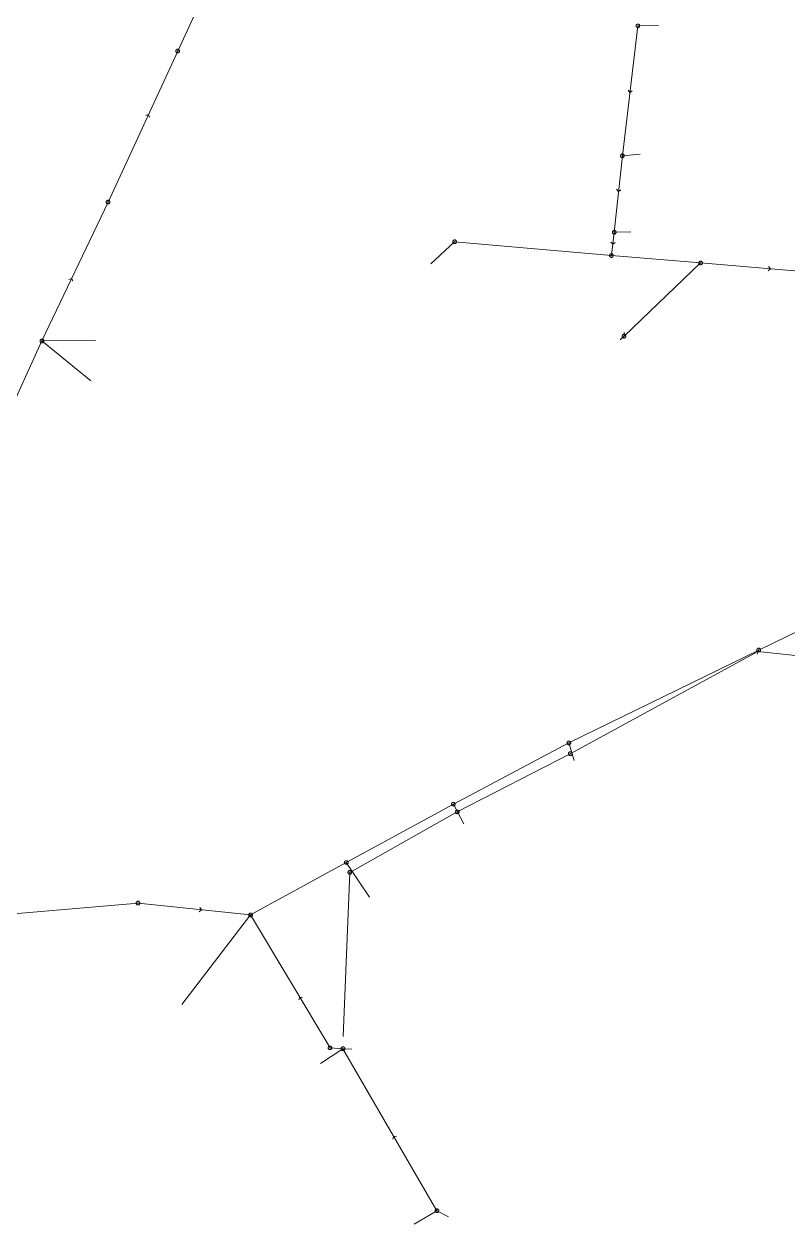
# Model space of a CAD drawing. Header units: metres. Extents: x 25504150 to 25508618, y 6694193 to 6702753.
# Drawn here: x 25505125.9 to 25505318, y 6697464.3 to 6697766 of the extents above; entities that cross this region are included whole.
import ezdxf

# ---------------------------------------------------------------- set-up
doc = ezdxf.new("R2010")
doc.units = ezdxf.units.M
for name, pattern in [('Sewer_node', [0]), ('Viemariputket', [0]), ('Viemarivarusteet', [0])]:
    doc.linetypes.add(name, pattern=pattern)
for name, color, linetype, lineweight in [('Sewer_node', 7, 'Sewer_node', 0), ('Viemariputket', 7, 'Viemariputket', 0), ('Viemarivarusteet', 7, 'Viemarivarusteet', 0)]:
    doc.layers.add(name, color=color, linetype=linetype, lineweight=lineweight)

msp = doc.modelspace()

# ---------------------------------------------------------------- linework, layer by layer
at = {"layer": 'Sewer_node', "color": 46, "linetype": 'Continuous', "true_color": 0x7f5f00, "flags": 128}
for points, elevation in [([(25505280.73, 6697765.52), (25505280.72, 6697765.59), (25505280.71, 6697765.66), (25505280.68, 6697765.73), (25505280.64, 6697765.79), (25505280.6, 6697765.85), (25505280.54, 6697765.89), (25505280.48, 6697765.93), (25505280.41, 6697765.96), (25505280.34, 6697765.97), (25505280.27, 6697765.98), (25505280.2, 6697765.97), (25505280.13, 6697765.96), (25505280.06, 6697765.93), (25505280, 6697765.89), (25505279.94, 6697765.85), (25505279.9, 6697765.79), (25505279.86, 6697765.73), (25505279.83, 6697765.66), (25505279.82, 6697765.59), (25505279.81, 6697765.52), (25505279.82, 6697765.45), (25505279.83, 6697765.38), (25505279.86, 6697765.31), (25505279.9, 6697765.25), (25505279.94, 6697765.19), (25505280, 6697765.15), (25505280.06, 6697765.11), (25505280.13, 6697765.08), (25505280.2, 6697765.07), (25505280.27, 6697765.06), (25505280.34, 6697765.07), (25505280.41, 6697765.08), (25505280.48, 6697765.11), (25505280.54, 6697765.15), (25505280.6, 6697765.19), (25505280.64, 6697765.25), (25505280.68, 6697765.31), (25505280.71, 6697765.38), (25505280.72, 6697765.45)], 39.86), ([(25505165.04, 6697759.19), (25505165.03, 6697759.26), (25505165.02, 6697759.33), (25505164.99, 6697759.4), (25505164.95, 6697759.46), (25505164.91, 6697759.52), (25505164.85, 6697759.56), (25505164.79, 6697759.6), (25505164.72, 6697759.63), (25505164.65, 6697759.64), (25505164.58, 6697759.65), (25505164.51, 6697759.64), (25505164.44, 6697759.63), (25505164.37, 6697759.6), (25505164.31, 6697759.56), (25505164.25, 6697759.52), (25505164.21, 6697759.46), (25505164.17, 6697759.4), (25505164.14, 6697759.33), (25505164.13, 6697759.26), (25505164.12, 6697759.19), (25505164.13, 6697759.12), (25505164.14, 6697759.05), (25505164.17, 6697758.98), (25505164.21, 6697758.92), (25505164.25, 6697758.86), (25505164.31, 6697758.82), (25505164.37, 6697758.78), (25505164.44, 6697758.75), (25505164.51, 6697758.74), (25505164.58, 6697758.73), (25505164.65, 6697758.74), (25505164.72, 6697758.75), (25505164.79, 6697758.78), (25505164.85, 6697758.82), (25505164.91, 6697758.86), (25505164.95, 6697758.92), (25505164.99, 6697758.98), (25505165.02, 6697759.05), (25505165.03, 6697759.12)], 41.18), ([(25505276.83, 6697732.87), (25505276.82, 6697732.94), (25505276.81, 6697733.01), (25505276.78, 6697733.08), (25505276.74, 6697733.14), (25505276.7, 6697733.2), (25505276.64, 6697733.24), (25505276.58, 6697733.28), (25505276.51, 6697733.31), (25505276.44, 6697733.32), (25505276.37, 6697733.33), (25505276.3, 6697733.32), (25505276.23, 6697733.31), (25505276.16, 6697733.28), (25505276.1, 6697733.24), (25505276.04, 6697733.2), (25505276, 6697733.14), (25505275.96, 6697733.08), (25505275.93, 6697733.01), (25505275.92, 6697732.94), (25505275.91, 6697732.87), (25505275.92, 6697732.8), (25505275.93, 6697732.73), (25505275.96, 6697732.66), (25505276, 6697732.6), (25505276.04, 6697732.54), (25505276.1, 6697732.5), (25505276.16, 6697732.46), (25505276.23, 6697732.43), (25505276.3, 6697732.42), (25505276.37, 6697732.41), (25505276.44, 6697732.42), (25505276.51, 6697732.43), (25505276.58, 6697732.46), (25505276.64, 6697732.5), (25505276.7, 6697732.54), (25505276.74, 6697732.6), (25505276.78, 6697732.66), (25505276.81, 6697732.73), (25505276.82, 6697732.8)], 39.67), ([(25505274.79, 6697713.62), (25505274.78, 6697713.69), (25505274.77, 6697713.76), (25505274.74, 6697713.83), (25505274.7, 6697713.89), (25505274.66, 6697713.95), (25505274.6, 6697713.99), (25505274.54, 6697714.03), (25505274.47, 6697714.06), (25505274.4, 6697714.07), (25505274.33, 6697714.08), (25505274.26, 6697714.07), (25505274.19, 6697714.06), (25505274.12, 6697714.03), (25505274.06, 6697713.99), (25505274, 6697713.95), (25505273.96, 6697713.89), (25505273.92, 6697713.83), (25505273.89, 6697713.76), (25505273.88, 6697713.69), (25505273.87, 6697713.62), (25505273.88, 6697713.55), (25505273.89, 6697713.48), (25505273.92, 6697713.41), (25505273.96, 6697713.35), (25505274, 6697713.29), (25505274.06, 6697713.25), (25505274.12, 6697713.21), (25505274.19, 6697713.18), (25505274.26, 6697713.17), (25505274.33, 6697713.16), (25505274.4, 6697713.17), (25505274.47, 6697713.18), (25505274.54, 6697713.21), (25505274.6, 6697713.25), (25505274.66, 6697713.29), (25505274.7, 6697713.35), (25505274.74, 6697713.41), (25505274.77, 6697713.48), (25505274.78, 6697713.55)], 39.46), ([(25505234.68, 6697711.23), (25505234.67, 6697711.3), (25505234.66, 6697711.38), (25505234.63, 6697711.44), (25505234.59, 6697711.51), (25505234.54, 6697711.56), (25505234.49, 6697711.61), (25505234.42, 6697711.65), (25505234.36, 6697711.68), (25505234.28, 6697711.69), (25505234.21, 6697711.7), (25505234.14, 6697711.69), (25505234.06, 6697711.68), (25505234, 6697711.65), (25505233.93, 6697711.61), (25505233.88, 6697711.56), (25505233.83, 6697711.51), (25505233.79, 6697711.44), (25505233.76, 6697711.38), (25505233.75, 6697711.3), (25505233.74, 6697711.23), (25505233.75, 6697711.16), (25505233.76, 6697711.08), (25505233.79, 6697711.02), (25505233.83, 6697710.95), (25505233.88, 6697710.9), (25505233.93, 6697710.85), (25505234, 6697710.81), (25505234.06, 6697710.78), (25505234.14, 6697710.77), (25505234.21, 6697710.76), (25505234.28, 6697710.77), (25505234.36, 6697710.78), (25505234.42, 6697710.81), (25505234.49, 6697710.85), (25505234.54, 6697710.9), (25505234.59, 6697710.95), (25505234.63, 6697711.02), (25505234.66, 6697711.08), (25505234.67, 6697711.16)], 39.8), ([(25505274.08, 6697707.77), (25505274.07, 6697707.84), (25505274.06, 6697707.91), (25505274.03, 6697707.98), (25505273.99, 6697708.04), (25505273.95, 6697708.1), (25505273.89, 6697708.14), (25505273.83, 6697708.18), (25505273.76, 6697708.21), (25505273.69, 6697708.22), (25505273.62, 6697708.23), (25505273.55, 6697708.22), (25505273.48, 6697708.21), (25505273.41, 6697708.18), (25505273.35, 6697708.14), (25505273.29, 6697708.1), (25505273.25, 6697708.04), (25505273.21, 6697707.98), (25505273.18, 6697707.91), (25505273.17, 6697707.84), (25505273.16, 6697707.77), (25505273.17, 6697707.7), (25505273.18, 6697707.63), (25505273.21, 6697707.56), (25505273.25, 6697707.5), (25505273.29, 6697707.44), (25505273.35, 6697707.4), (25505273.41, 6697707.36), (25505273.48, 6697707.33), (25505273.55, 6697707.32), (25505273.62, 6697707.31), (25505273.69, 6697707.32), (25505273.76, 6697707.33), (25505273.83, 6697707.36), (25505273.89, 6697707.4), (25505273.95, 6697707.44), (25505273.99, 6697707.5), (25505274.03, 6697707.56), (25505274.06, 6697707.63), (25505274.07, 6697707.7)], 100), ([(25505296.51, 6697705.9), (25505296.5, 6697705.97), (25505296.49, 6697706.04), (25505296.46, 6697706.11), (25505296.42, 6697706.17), (25505296.38, 6697706.23), (25505296.32, 6697706.27), (25505296.26, 6697706.31), (25505296.19, 6697706.34), (25505296.12, 6697706.35), (25505296.05, 6697706.36), (25505295.98, 6697706.35), (25505295.91, 6697706.34), (25505295.84, 6697706.31), (25505295.78, 6697706.27), (25505295.72, 6697706.23), (25505295.68, 6697706.17), (25505295.64, 6697706.11), (25505295.61, 6697706.04), (25505295.6, 6697705.97), (25505295.59, 6697705.9), (25505295.6, 6697705.83), (25505295.61, 6697705.76), (25505295.64, 6697705.69), (25505295.68, 6697705.63), (25505295.72, 6697705.57), (25505295.78, 6697705.53), (25505295.84, 6697705.49), (25505295.91, 6697705.46), (25505295.98, 6697705.45), (25505296.05, 6697705.44), (25505296.12, 6697705.45), (25505296.19, 6697705.46), (25505296.26, 6697705.49), (25505296.32, 6697705.53), (25505296.38, 6697705.57), (25505296.42, 6697705.63), (25505296.46, 6697705.69), (25505296.49, 6697705.76), (25505296.5, 6697705.83)], 39.22), ([(25505130.92, 6697686.3), (25505130.91, 6697686.37), (25505130.9, 6697686.44), (25505130.87, 6697686.51), (25505130.83, 6697686.57), (25505130.79, 6697686.63), (25505130.73, 6697686.67), (25505130.67, 6697686.71), (25505130.6, 6697686.74), (25505130.53, 6697686.75), (25505130.46, 6697686.76), (25505130.39, 6697686.75), (25505130.32, 6697686.74), (25505130.25, 6697686.71), (25505130.19, 6697686.67), (25505130.13, 6697686.63), (25505130.09, 6697686.57), (25505130.05, 6697686.51), (25505130.02, 6697686.44), (25505130.01, 6697686.37), (25505130, 6697686.3), (25505130.01, 6697686.23), (25505130.02, 6697686.16), (25505130.05, 6697686.09), (25505130.09, 6697686.03), (25505130.13, 6697685.97), (25505130.19, 6697685.93), (25505130.25, 6697685.89), (25505130.32, 6697685.86), (25505130.39, 6697685.85), (25505130.46, 6697685.84), (25505130.53, 6697685.85), (25505130.6, 6697685.86), (25505130.67, 6697685.89), (25505130.73, 6697685.93), (25505130.79, 6697685.97), (25505130.83, 6697686.03), (25505130.87, 6697686.09), (25505130.9, 6697686.16), (25505130.91, 6697686.23)], 40.75), ([(25505277.25, 6697687.49), (25505277.24, 6697687.56), (25505277.23, 6697687.63), (25505277.2, 6697687.7), (25505277.16, 6697687.76), (25505277.12, 6697687.82), (25505277.06, 6697687.86), (25505277, 6697687.9), (25505276.93, 6697687.93), (25505276.86, 6697687.94), (25505276.79, 6697687.95), (25505276.72, 6697687.94), (25505276.65, 6697687.93), (25505276.58, 6697687.9), (25505276.52, 6697687.86), (25505276.46, 6697687.82), (25505276.42, 6697687.76), (25505276.38, 6697687.7), (25505276.35, 6697687.63), (25505276.34, 6697687.56), (25505276.33, 6697687.49), (25505276.34, 6697687.42), (25505276.35, 6697687.35), (25505276.38, 6697687.28), (25505276.42, 6697687.22), (25505276.46, 6697687.16), (25505276.52, 6697687.12), (25505276.58, 6697687.08), (25505276.65, 6697687.05), (25505276.72, 6697687.04), (25505276.79, 6697687.03), (25505276.86, 6697687.04), (25505276.93, 6697687.05), (25505277, 6697687.08), (25505277.06, 6697687.12), (25505277.12, 6697687.16), (25505277.16, 6697687.22), (25505277.2, 6697687.28), (25505277.23, 6697687.35), (25505277.24, 6697687.42)], 39.89), ([(25505311.11, 6697608.59), (25505311.1, 6697608.66), (25505311.09, 6697608.73), (25505311.06, 6697608.8), (25505311.02, 6697608.86), (25505310.98, 6697608.92), (25505310.92, 6697608.96), (25505310.86, 6697609), (25505310.79, 6697609.03), (25505310.72, 6697609.04), (25505310.65, 6697609.05), (25505310.58, 6697609.04), (25505310.51, 6697609.03), (25505310.44, 6697609), (25505310.38, 6697608.96), (25505310.32, 6697608.92), (25505310.28, 6697608.86), (25505310.24, 6697608.8), (25505310.21, 6697608.73), (25505310.2, 6697608.66), (25505310.19, 6697608.59), (25505310.2, 6697608.52), (25505310.21, 6697608.45), (25505310.24, 6697608.38), (25505310.28, 6697608.32), (25505310.32, 6697608.26), (25505310.38, 6697608.22), (25505310.44, 6697608.18), (25505310.51, 6697608.15), (25505310.58, 6697608.14), (25505310.65, 6697608.13), (25505310.72, 6697608.14), (25505310.79, 6697608.15), (25505310.86, 6697608.18), (25505310.92, 6697608.22), (25505310.98, 6697608.26), (25505311.02, 6697608.32), (25505311.06, 6697608.38), (25505311.09, 6697608.45), (25505311.1, 6697608.52)], 37.98), ([(25505263.39, 6697585.23), (25505263.38, 6697585.3), (25505263.37, 6697585.37), (25505263.34, 6697585.44), (25505263.3, 6697585.5), (25505263.26, 6697585.56), (25505263.2, 6697585.6), (25505263.14, 6697585.64), (25505263.07, 6697585.67), (25505263, 6697585.68), (25505262.93, 6697585.69), (25505262.86, 6697585.68), (25505262.79, 6697585.67), (25505262.72, 6697585.64), (25505262.66, 6697585.6), (25505262.6, 6697585.56), (25505262.56, 6697585.5), (25505262.52, 6697585.44), (25505262.49, 6697585.37), (25505262.48, 6697585.3), (25505262.47, 6697585.23), (25505262.48, 6697585.16), (25505262.49, 6697585.09), (25505262.52, 6697585.02), (25505262.56, 6697584.96), (25505262.6, 6697584.9), (25505262.66, 6697584.86), (25505262.72, 6697584.82), (25505262.79, 6697584.79), (25505262.86, 6697584.78), (25505262.93, 6697584.77), (25505263, 6697584.78), (25505263.07, 6697584.79), (25505263.14, 6697584.82), (25505263.2, 6697584.86), (25505263.26, 6697584.9), (25505263.3, 6697584.96), (25505263.34, 6697585.02), (25505263.37, 6697585.09), (25505263.38, 6697585.16)], 38.05), ([(25505234.36, 6697569.83), (25505234.35, 6697569.9), (25505234.34, 6697569.97), (25505234.31, 6697570.04), (25505234.27, 6697570.1), (25505234.23, 6697570.16), (25505234.17, 6697570.2), (25505234.11, 6697570.24), (25505234.04, 6697570.27), (25505233.97, 6697570.28), (25505233.9, 6697570.29), (25505233.83, 6697570.28), (25505233.76, 6697570.27), (25505233.69, 6697570.24), (25505233.63, 6697570.2), (25505233.57, 6697570.16), (25505233.53, 6697570.1), (25505233.49, 6697570.04), (25505233.46, 6697569.97), (25505233.45, 6697569.9), (25505233.44, 6697569.83), (25505233.45, 6697569.76), (25505233.46, 6697569.69), (25505233.49, 6697569.62), (25505233.53, 6697569.56), (25505233.57, 6697569.5), (25505233.63, 6697569.46), (25505233.69, 6697569.42), (25505233.76, 6697569.39), (25505233.83, 6697569.38), (25505233.9, 6697569.37), (25505233.97, 6697569.38), (25505234.04, 6697569.39), (25505234.11, 6697569.42), (25505234.17, 6697569.46), (25505234.23, 6697569.5), (25505234.27, 6697569.56), (25505234.31, 6697569.62), (25505234.34, 6697569.69), (25505234.35, 6697569.76)], 38.17), ([(25505207.44, 6697555.16), (25505207.43, 6697555.23), (25505207.42, 6697555.3), (25505207.39, 6697555.37), (25505207.35, 6697555.43), (25505207.31, 6697555.49), (25505207.25, 6697555.53), (25505207.19, 6697555.57), (25505207.12, 6697555.6), (25505207.05, 6697555.61), (25505206.98, 6697555.62), (25505206.91, 6697555.61), (25505206.84, 6697555.6), (25505206.77, 6697555.57), (25505206.71, 6697555.53), (25505206.65, 6697555.49), (25505206.61, 6697555.43), (25505206.57, 6697555.37), (25505206.54, 6697555.3), (25505206.53, 6697555.23), (25505206.52, 6697555.16), (25505206.53, 6697555.09), (25505206.54, 6697555.02), (25505206.57, 6697554.95), (25505206.61, 6697554.89), (25505206.65, 6697554.83), (25505206.71, 6697554.79), (25505206.77, 6697554.75), (25505206.84, 6697554.72), (25505206.91, 6697554.71), (25505206.98, 6697554.7), (25505207.05, 6697554.71), (25505207.12, 6697554.72), (25505207.19, 6697554.75), (25505207.25, 6697554.79), (25505207.31, 6697554.83), (25505207.35, 6697554.89), (25505207.39, 6697554.95), (25505207.42, 6697555.02), (25505207.43, 6697555.09)], 38.81), ([(25505155.07, 6697544.97), (25505155.06, 6697545.04), (25505155.05, 6697545.11), (25505155.02, 6697545.18), (25505154.98, 6697545.24), (25505154.94, 6697545.3), (25505154.88, 6697545.34), (25505154.82, 6697545.38), (25505154.75, 6697545.41), (25505154.68, 6697545.42), (25505154.61, 6697545.43), (25505154.54, 6697545.42), (25505154.47, 6697545.41), (25505154.4, 6697545.38), (25505154.34, 6697545.34), (25505154.28, 6697545.3), (25505154.24, 6697545.24), (25505154.2, 6697545.18), (25505154.17, 6697545.11), (25505154.16, 6697545.04), (25505154.15, 6697544.97), (25505154.16, 6697544.9), (25505154.17, 6697544.83), (25505154.2, 6697544.76), (25505154.24, 6697544.7), (25505154.28, 6697544.64), (25505154.34, 6697544.6), (25505154.4, 6697544.56), (25505154.47, 6697544.53), (25505154.54, 6697544.52), (25505154.61, 6697544.51), (25505154.68, 6697544.52), (25505154.75, 6697544.53), (25505154.82, 6697544.56), (25505154.88, 6697544.6), (25505154.94, 6697544.64), (25505154.98, 6697544.7), (25505155.02, 6697544.76), (25505155.05, 6697544.83), (25505155.06, 6697544.9)], 39.58), ([(25505183.36, 6697541.98), (25505183.35, 6697542.05), (25505183.34, 6697542.12), (25505183.31, 6697542.19), (25505183.27, 6697542.25), (25505183.23, 6697542.31), (25505183.17, 6697542.35), (25505183.11, 6697542.39), (25505183.04, 6697542.42), (25505182.97, 6697542.43), (25505182.9, 6697542.44), (25505182.83, 6697542.43), (25505182.76, 6697542.42), (25505182.69, 6697542.39), (25505182.63, 6697542.35), (25505182.57, 6697542.31), (25505182.53, 6697542.25), (25505182.49, 6697542.19), (25505182.46, 6697542.12), (25505182.45, 6697542.05), (25505182.44, 6697541.98), (25505182.45, 6697541.91), (25505182.46, 6697541.84), (25505182.49, 6697541.77), (25505182.53, 6697541.71), (25505182.57, 6697541.65), (25505182.63, 6697541.61), (25505182.69, 6697541.57), (25505182.76, 6697541.54), (25505182.83, 6697541.53), (25505182.9, 6697541.52), (25505182.97, 6697541.53), (25505183.04, 6697541.54), (25505183.11, 6697541.57), (25505183.17, 6697541.61), (25505183.23, 6697541.65), (25505183.27, 6697541.71), (25505183.31, 6697541.77), (25505183.34, 6697541.84), (25505183.35, 6697541.91)], 39.27), ([(25505203.34, 6697508.57), (25505203.33, 6697508.64), (25505203.32, 6697508.71), (25505203.29, 6697508.78), (25505203.25, 6697508.84), (25505203.21, 6697508.9), (25505203.15, 6697508.94), (25505203.09, 6697508.98), (25505203.02, 6697509.01), (25505202.95, 6697509.02), (25505202.88, 6697509.03), (25505202.81, 6697509.02), (25505202.74, 6697509.01), (25505202.67, 6697508.98), (25505202.61, 6697508.94), (25505202.55, 6697508.9), (25505202.51, 6697508.84), (25505202.47, 6697508.78), (25505202.44, 6697508.71), (25505202.43, 6697508.64), (25505202.42, 6697508.57), (25505202.43, 6697508.5), (25505202.44, 6697508.43), (25505202.47, 6697508.36), (25505202.51, 6697508.3), (25505202.55, 6697508.24), (25505202.61, 6697508.2), (25505202.67, 6697508.16), (25505202.74, 6697508.13), (25505202.81, 6697508.12), (25505202.88, 6697508.11), (25505202.95, 6697508.12), (25505203.02, 6697508.13), (25505203.09, 6697508.16), (25505203.15, 6697508.2), (25505203.21, 6697508.24), (25505203.25, 6697508.3), (25505203.29, 6697508.36), (25505203.32, 6697508.43), (25505203.33, 6697508.5)], 39.12), ([(25505206.59, 6697508.35), (25505206.58, 6697508.42), (25505206.57, 6697508.49), (25505206.54, 6697508.56), (25505206.5, 6697508.62), (25505206.46, 6697508.68), (25505206.4, 6697508.72), (25505206.34, 6697508.76), (25505206.27, 6697508.79), (25505206.2, 6697508.8), (25505206.13, 6697508.81), (25505206.06, 6697508.8), (25505205.99, 6697508.79), (25505205.92, 6697508.76), (25505205.86, 6697508.72), (25505205.8, 6697508.68), (25505205.76, 6697508.62), (25505205.72, 6697508.56), (25505205.69, 6697508.49), (25505205.68, 6697508.42), (25505205.67, 6697508.35), (25505205.68, 6697508.28), (25505205.69, 6697508.21), (25505205.72, 6697508.14), (25505205.76, 6697508.08), (25505205.8, 6697508.02), (25505205.86, 6697507.98), (25505205.92, 6697507.94), (25505205.99, 6697507.91), (25505206.06, 6697507.9), (25505206.13, 6697507.89), (25505206.2, 6697507.9), (25505206.27, 6697507.91), (25505206.34, 6697507.94), (25505206.4, 6697507.98), (25505206.46, 6697508.02), (25505206.5, 6697508.08), (25505206.54, 6697508.14), (25505206.57, 6697508.21), (25505206.58, 6697508.28)], 39.15), ([(25505230.21, 6697467.61), (25505230.2, 6697467.68), (25505230.19, 6697467.75), (25505230.16, 6697467.82), (25505230.12, 6697467.88), (25505230.08, 6697467.94), (25505230.02, 6697467.98), (25505229.96, 6697468.02), (25505229.89, 6697468.05), (25505229.82, 6697468.06), (25505229.75, 6697468.07), (25505229.68, 6697468.06), (25505229.61, 6697468.05), (25505229.54, 6697468.02), (25505229.48, 6697467.98), (25505229.42, 6697467.94), (25505229.38, 6697467.88), (25505229.34, 6697467.82), (25505229.31, 6697467.75), (25505229.3, 6697467.68), (25505229.29, 6697467.61), (25505229.3, 6697467.54), (25505229.31, 6697467.47), (25505229.34, 6697467.4), (25505229.38, 6697467.34), (25505229.42, 6697467.28), (25505229.48, 6697467.24), (25505229.54, 6697467.2), (25505229.61, 6697467.17), (25505229.68, 6697467.16), (25505229.75, 6697467.15), (25505229.82, 6697467.16), (25505229.89, 6697467.17), (25505229.96, 6697467.2), (25505230.02, 6697467.24), (25505230.08, 6697467.28), (25505230.12, 6697467.34), (25505230.16, 6697467.4), (25505230.19, 6697467.47), (25505230.2, 6697467.54)], 42.5)]:
    msp.add_lwpolyline(points, close=True, dxfattribs=dict(at, elevation=elevation))
for points in [[(25505277.79, 6697749.31), (25505278.26, 6697748.73), (25505278.84, 6697749.19)], [(25505157.51, 6697742.55), (25505157.23, 6697743.25), (25505156.54, 6697742.98)], [(25505274.93, 6697724.43), (25505275.41, 6697723.86), (25505275.99, 6697724.32)], [(25505273.47, 6697711.17), (25505273.94, 6697710.59), (25505274.53, 6697711.04)], [(25505313.05, 6697703.93), (25505313.62, 6697704.42), (25505313.14, 6697704.98)], [(25505138.22, 6697701.33), (25505137.95, 6697702.03), (25505137.25, 6697701.77)], [(25505170.02, 6697542.77), (25505170.59, 6697543.26), (25505170.12, 6697543.83)], [(25505195.98, 6697521.15), (25505195.25, 6697521.32), (25505195.07, 6697520.6)], [(25505219.6, 6697486.18), (25505218.88, 6697486.36), (25505218.69, 6697485.65)]]:
    msp.add_lwpolyline(points, dxfattribs=at)
msp.add_lwpolyline([(25505147.54, 6697721.21), (25505147.53, 6697721.28), (25505147.52, 6697721.35), (25505147.49, 6697721.42), (25505147.45, 6697721.48), (25505147.41, 6697721.54), (25505147.35, 6697721.58), (25505147.29, 6697721.62), (25505147.22, 6697721.65), (25505147.15, 6697721.66), (25505147.08, 6697721.67), (25505147.01, 6697721.66), (25505146.94, 6697721.65), (25505146.87, 6697721.62), (25505146.81, 6697721.58), (25505146.75, 6697721.54), (25505146.71, 6697721.48), (25505146.67, 6697721.42), (25505146.64, 6697721.35), (25505146.63, 6697721.28), (25505146.62, 6697721.21), (25505146.63, 6697721.14), (25505146.64, 6697721.07), (25505146.67, 6697721), (25505146.71, 6697720.94), (25505146.75, 6697720.88), (25505146.81, 6697720.84), (25505146.87, 6697720.8), (25505146.94, 6697720.77), (25505147.01, 6697720.76), (25505147.08, 6697720.75), (25505147.15, 6697720.76), (25505147.22, 6697720.77), (25505147.29, 6697720.8), (25505147.35, 6697720.84), (25505147.41, 6697720.88), (25505147.45, 6697720.94), (25505147.49, 6697721), (25505147.52, 6697721.07), (25505147.53, 6697721.14)], close=True, dxfattribs=at)
at = {"layer": 'Sewer_node', "color": 252, "linetype": 'Continuous', "lineweight": 9, "true_color": 0x848484, "flags": 128}
for points, elevation in [([(25505263.74, 6697582.52), (25505263.73, 6697582.59), (25505263.72, 6697582.67), (25505263.69, 6697582.73), (25505263.65, 6697582.8), (25505263.6, 6697582.85), (25505263.55, 6697582.9), (25505263.48, 6697582.94), (25505263.42, 6697582.97), (25505263.34, 6697582.98), (25505263.27, 6697582.99), (25505263.2, 6697582.98), (25505263.12, 6697582.97), (25505263.06, 6697582.94), (25505262.99, 6697582.9), (25505262.94, 6697582.85), (25505262.89, 6697582.8), (25505262.85, 6697582.73), (25505262.82, 6697582.67), (25505262.81, 6697582.59), (25505262.8, 6697582.52), (25505262.81, 6697582.45), (25505262.82, 6697582.37), (25505262.85, 6697582.31), (25505262.89, 6697582.24), (25505262.94, 6697582.19), (25505262.99, 6697582.14), (25505263.06, 6697582.1), (25505263.12, 6697582.07), (25505263.2, 6697582.06), (25505263.27, 6697582.05), (25505263.34, 6697582.06), (25505263.42, 6697582.07), (25505263.48, 6697582.1), (25505263.55, 6697582.14), (25505263.6, 6697582.19), (25505263.65, 6697582.24), (25505263.69, 6697582.31), (25505263.72, 6697582.37), (25505263.73, 6697582.45)], 38.38), ([(25505235.32, 6697567.9), (25505235.31, 6697567.97), (25505235.3, 6697568.04), (25505235.27, 6697568.11), (25505235.23, 6697568.17), (25505235.19, 6697568.23), (25505235.13, 6697568.27), (25505235.07, 6697568.31), (25505235, 6697568.34), (25505234.93, 6697568.35), (25505234.86, 6697568.36), (25505234.79, 6697568.35), (25505234.72, 6697568.34), (25505234.65, 6697568.31), (25505234.59, 6697568.27), (25505234.53, 6697568.23), (25505234.49, 6697568.17), (25505234.45, 6697568.11), (25505234.42, 6697568.04), (25505234.41, 6697567.97), (25505234.4, 6697567.9), (25505234.41, 6697567.83), (25505234.42, 6697567.76), (25505234.45, 6697567.69), (25505234.49, 6697567.63), (25505234.53, 6697567.57), (25505234.59, 6697567.53), (25505234.65, 6697567.49), (25505234.72, 6697567.46), (25505234.79, 6697567.45), (25505234.86, 6697567.44), (25505234.93, 6697567.45), (25505235, 6697567.46), (25505235.07, 6697567.49), (25505235.13, 6697567.53), (25505235.19, 6697567.57), (25505235.23, 6697567.63), (25505235.27, 6697567.69), (25505235.3, 6697567.76), (25505235.31, 6697567.83)], 38.45), ([(25505208.3, 6697552.68), (25505208.29, 6697552.75), (25505208.28, 6697552.82), (25505208.25, 6697552.89), (25505208.21, 6697552.95), (25505208.17, 6697553.01), (25505208.11, 6697553.05), (25505208.05, 6697553.09), (25505207.98, 6697553.12), (25505207.91, 6697553.13), (25505207.84, 6697553.14), (25505207.77, 6697553.13), (25505207.7, 6697553.12), (25505207.63, 6697553.09), (25505207.57, 6697553.05), (25505207.51, 6697553.01), (25505207.47, 6697552.95), (25505207.43, 6697552.89), (25505207.4, 6697552.82), (25505207.39, 6697552.75), (25505207.38, 6697552.68), (25505207.39, 6697552.61), (25505207.4, 6697552.54), (25505207.43, 6697552.47), (25505207.47, 6697552.41), (25505207.51, 6697552.35), (25505207.57, 6697552.31), (25505207.63, 6697552.27), (25505207.7, 6697552.24), (25505207.77, 6697552.23), (25505207.84, 6697552.22), (25505207.91, 6697552.23), (25505207.98, 6697552.24), (25505208.05, 6697552.27), (25505208.11, 6697552.31), (25505208.17, 6697552.35), (25505208.21, 6697552.41), (25505208.25, 6697552.47), (25505208.28, 6697552.54), (25505208.29, 6697552.61)], 38.9)]:
    msp.add_lwpolyline(points, close=True, dxfattribs=dict(at, elevation=elevation))
at = {"layer": 'Viemariputket', "color": 1, "linetype": 'Continuous', "lineweight": 15}
for p, q in [((25505181.24, 6697795.21), (25505164.58, 6697759.19)), ((25505280.27, 6697765.52, 38.23), (25505276.37, 6697732.87, 37.76)), ((25505285.44, 6697765.58, 38.3), (25505280.27, 6697765.52, 38.28)), ((25505164.58, 6697759.19), (25505147.08, 6697721.21)), ((25505276.37, 6697732.87, 37.72), (25505274.33, 6697713.62, 37.28)), ((25505280.81, 6697733.25, 37.82), (25505276.37, 6697732.87, 37.81)), ((25505147.08, 6697721.21), (25505130.46, 6697686.3)), ((25505234.21, 6697711.23, 37.45), (25505228.25, 6697705.68, 37.48)), ((25505273.61, 6697707.77, 36.82), (25505234.21, 6697711.23, 37.38)), ((25505274.32, 6697713.66, 37.26), (25505273.6, 6697707.82, 36.82)), ((25505278.49, 6697713.74, 37.38), (25505274.31, 6697713.66, 37.37)), ((25505296.05, 6697705.9, 36.59), (25505273.62, 6697707.77, 36.82)), ((25505296.05, 6697705.9, 36.91), (25505276.79, 6697687.49, 37.76)), ((25505354.51, 6697700.97, 36.12), (25505296.05, 6697705.9, 36.62)), ((25505276.79, 6697687.49, 37.79), (25505275.81, 6697686.55)), ((25505276.79, 6697687.49, 38.04), (25505276.81, 6697688.48)), ((25505130.46, 6697686.3, 37.8), (25505121.44, 6697666.58, 37.6)), ((25505130.46, 6697686.3), (25505143.91, 6697686.43)), ((25505130.46, 6697686.3), (25505142.79, 6697676.23)), ((25505310.65, 6697608.59), (25505325.83, 6697615.99)), ((25505262.93, 6697585.23), (25505310.65, 6697608.59)), ((25505310.65, 6697608.59), (25505310.3, 6697607.51)), ((25505233.9, 6697569.83), (25505262.93, 6697585.23)), ((25505262.93, 6697585.23), (25505264.25, 6697580.83)), ((25505206.98, 6697555.16), (25505233.9, 6697569.83)), ((25505233.9, 6697569.83), (25505236.55, 6697564.92)), ((25505182.9, 6697541.98), (25505206.98, 6697555.16)), ((25505206.98, 6697555.16), (25505212.8, 6697546.49)), ((25505084.81, 6697538.91, 37.25), (25505154.61, 6697544.97, 36.75)), ((25505154.61, 6697544.97), (25505182.9, 6697541.98)), ((25505182.9, 6697541.98), (25505165.65, 6697519.44)), ((25505202.88, 6697508.57), (25505182.9, 6697541.98)), ((25505206.13, 6697508.35), (25505200.51, 6697504.64)), ((25505206.13, 6697508.35), (25505202.88, 6697508.57)), ((25505206.13, 6697508.35), (25505208.4, 6697508.22)), ((25505206.13, 6697508.35), (25505229.75, 6697467.61)), ((25505229.75, 6697467.61), (25505224.05, 6697464.28)), ((25505229.75, 6697467.61), (25505232.66, 6697466.1))]:
    msp.add_line(p, q, dxfattribs=at)
at = {"layer": 'Viemariputket', "color": 251, "linetype": 'Continuous', "lineweight": 15, "true_color": 0x595959}
for p, q in [((25505310.46, 6697608.2), (25505263.27, 6697582.52)), ((25505343.08, 6697604.77), (25505310.46, 6697608.2)), ((25505263.27, 6697582.52), (25505234.86, 6697567.9)), ((25505234.86, 6697567.9), (25505207.84, 6697552.68)), ((25505207.84, 6697552.68), (25505206.21, 6697511.39))]:
    msp.add_line(p, q, dxfattribs=at)
at = {"layer": 'Viemarivarusteet', "color": 1}
for p in [(25505280.27, 6697765.52, 39.86), (25505164.58, 6697759.19, 41.18), (25505276.37, 6697732.87, 39.67), (25505147.08, 6697721.21), (25505234.21, 6697711.23, 39.8), (25505274.33, 6697713.62, 39.46), (25505273.62, 6697707.77, 100), (25505296.05, 6697705.9, 39.22), (25505276.79, 6697687.49, 39.89), (25505130.46, 6697686.3, 40.75), (25505310.65, 6697608.59, 37.98), (25505262.93, 6697585.23, 38.05), (25505233.9, 6697569.83, 38.17), (25505206.98, 6697555.16, 38.81), (25505154.61, 6697544.97, 39.58), (25505182.9, 6697541.98, 39.27), (25505202.88, 6697508.57, 39.12), (25505206.13, 6697508.35, 39.15), (25505229.75, 6697467.61, 42.5)]:
    msp.add_point(p, dxfattribs=at)
at = {"layer": 'Viemarivarusteet', "color": 30, "true_color": 0xff7f00}
for p in [(25505263.27, 6697582.52, 38.38), (25505234.86, 6697567.9, 38.45), (25505207.84, 6697552.68, 38.9)]:
    msp.add_point(p, dxfattribs=at)

doc.saveas('drawing.dxf')
